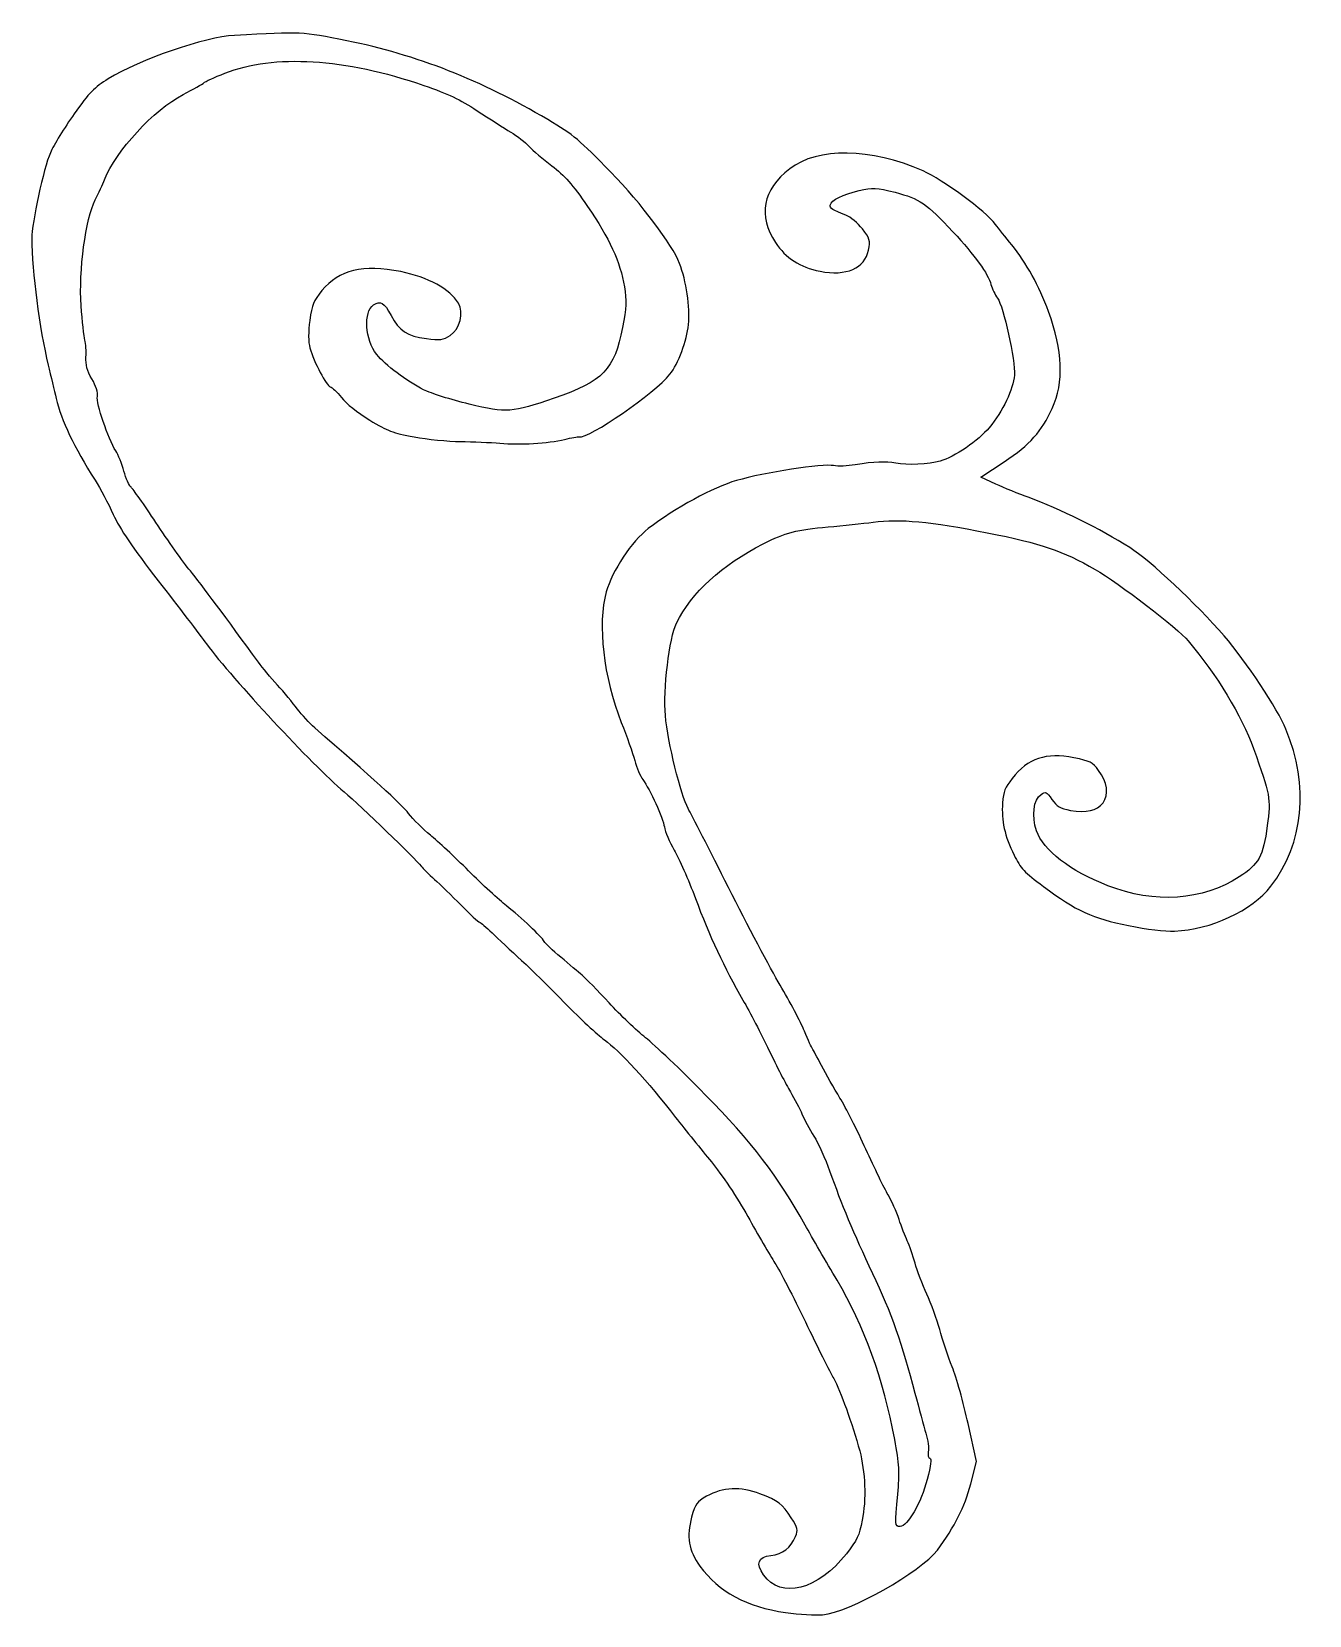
# Model space of a CAD drawing. Header units: centimetres. Extents: x -13.9 to 0, y -13.6 to 3.6.
import ezdxf

# ---------------------------------------------------------------- set-up
doc = ezdxf.new("R2010")
doc.units = ezdxf.units.CM
doc.header["$MEASUREMENT"] = 0
doc.layers.add('Layer 1', color=7, linetype='Continuous')

msp = doc.modelspace()

# ---------------------------------------------------------------- linework, layer by layer
at = {"layer": 'Layer 1'}
msp.add_open_spline([(-13.66218, 2.23995), (-13.62628, 2.32195), (-13.51022, 2.51115), (-13.40427, 2.6604), (-13.40427, 2.6604), (-13.23944, 2.8926), (-13.1861, 2.94746), (-13.03479, 3.04043), (-13.03479, 3.04043), (-12.69105, 3.25164), (-11.98587, 3.49423), (-11.66515, 3.51161), (-11.66515, 3.51161), (-10.93213, 3.55133), (-10.94005, 3.55171), (-10.44896, 3.45324), (-10.44896, 3.45324), (-9.69376, 3.30182), (-8.98558, 3.02381), (-8.27098, 2.59822), (-8.27098, 2.59822), (-7.98363, 2.42709), (-7.92763, 2.38049), (-7.58629, 2.02857), (-7.58629, 2.02857), (-7.24964, 1.68147), (-6.92322, 1.24754), (-6.8417, 1.03876), (-6.8417, 1.03876), (-6.76785, 0.84962), (-6.72676, 0.56791), (-6.74494, 0.37538), (-6.74494, 0.37538), (-6.76095, 0.20577), (-6.85654, -0.05119), (-6.94488, -0.1621), (-6.94488, -0.1621), (-7.10803, -0.36695), (-7.82627, -0.86244), (-7.92987, -0.84162), (-7.92987, -0.84162), (-7.94313, -0.83896), (-8.01383, -0.85089), (-8.08698, -0.86814), (-8.08698, -0.86814), (-8.27117, -0.91156), (-8.56806, -0.92944), (-8.78891, -0.91039), (-8.78891, -0.91039), (-8.89104, -0.90159), (-9.08365, -0.89313), (-9.21692, -0.89159), (-9.21692, -0.89159), (-9.3502, -0.89006), (-9.57636, -0.86725), (-9.7195, -0.84091), (-9.7195, -0.84091), (-9.95505, -0.79757), (-10.00072, -0.78029), (-10.20069, -0.65877), (-10.20069, -0.65877), (-10.3326, -0.57861), (-10.45601, -0.48063), (-10.50696, -0.41561), (-10.50696, -0.41561), (-10.55388, -0.35571), (-10.60809, -0.30352), (-10.62741, -0.29964), (-10.62741, -0.29964), (-10.66729, -0.29163), (-10.80543, -0.02819), (-10.84886, 0.12267), (-10.84886, 0.12267), (-10.86619, 0.1829), (-10.8667, 0.30165), (-10.85013, 0.42012), (-10.85013, 0.42012), (-10.82497, 0.59992), (-10.8133, 0.62852), (-10.7178, 0.74436), (-10.7178, 0.74436), (-10.53032, 0.9718), (-10.27525, 1.03327), (-9.86434, 0.95005), (-9.86434, 0.95005), (-9.56656, 0.88974), (-9.32953, 0.76035), (-9.23925, 0.60881), (-9.23925, 0.60881), (-9.17679, 0.50397), (-9.22157, 0.32958), (-9.32936, 0.25785), (-9.32936, 0.25785), (-9.40041, 0.21057), (-9.44212, 0.20518), (-9.58593, 0.22467), (-9.58593, 0.22467), (-9.80065, 0.25376), (-9.87825, 0.30451), (-9.9688, 0.47502), (-9.9688, 0.47502), (-10.0446, 0.61774), (-10.08218, 0.64034), (-10.15886, 0.58932), (-10.15886, 0.58932), (-10.2708, 0.51484), (-10.25114, 0.21117), (-10.12406, 0.05176), (-10.12406, 0.05176), (-10.03322, -0.0622), (-9.79755, -0.23929), (-9.61674, -0.32948), (-9.61674, -0.32948), (-9.53275, -0.37137), (-9.32036, -0.4387), (-9.122, -0.48631), (-9.122, -0.48631), (-8.71392, -0.58426), (-8.65837, -0.58039), (-8.20135, -0.42216), (-8.20135, -0.42216), (-7.66618, -0.23687), (-7.54816, -0.11483), (-7.4589, 0.34564), (-7.4589, 0.34564), (-7.4181, 0.5561), (-7.41428, 0.63983), (-7.43876, 0.78688), (-7.43876, 0.78688), (-7.48342, 1.0552), (-7.60224, 1.31395), (-7.83861, 1.65765), (-7.83861, 1.65765), (-8.00232, 1.8957), (-8.08872, 1.9938), (-8.22522, 2.09664), (-8.22522, 2.09664), (-8.32191, 2.16948), (-8.4333, 2.26487), (-8.47276, 2.30862), (-8.47276, 2.30862), (-8.51223, 2.35237), (-8.6015, 2.42179), (-8.67116, 2.4629), (-8.67116, 2.4629), (-8.74081, 2.504), (-8.90503, 2.60839), (-9.03608, 2.69486), (-9.03608, 2.69486), (-9.22598, 2.82017), (-9.34355, 2.87597), (-9.61507, 2.96966), (-9.61507, 2.96966), (-10.46697, 3.26363), (-11.24031, 3.31099), (-11.77064, 3.10168), (-11.77064, 3.10168), (-11.88423, 3.05685), (-11.98665, 3.01003), (-11.99824, 2.99763), (-11.99824, 2.99763), (-12.00983, 2.98524), (-12.1114, 2.92772), (-12.22396, 2.86981), (-12.22396, 2.86981), (-12.53984, 2.70729), (-12.95499, 2.25699), (-13.07532, 1.94635), (-13.07532, 1.94635), (-13.09399, 1.89815), (-13.13887, 1.80057), (-13.17506, 1.7295), (-13.17506, 1.7295), (-13.28137, 1.52074), (-13.35608, 0.96218), (-13.32874, 0.58044), (-13.32874, 0.58044), (-13.31687, 0.41479), (-13.29841, 0.24713), (-13.28772, 0.20787), (-13.28772, 0.20787), (-13.27702, 0.16862), (-13.27192, 0.08528), (-13.27639, 0.02269), (-13.27639, 0.02269), (-13.28213, -0.05778), (-13.26329, -0.1268), (-13.21207, -0.21295), (-13.21207, -0.21295), (-13.16789, -0.28725), (-13.14493, -0.36122), (-13.15323, -0.40252), (-13.15323, -0.40252), (-13.16771, -0.47457), (-13.03585, -0.8635), (-12.95319, -0.99259), (-12.95319, -0.99259), (-12.926, -1.03504), (-12.88608, -1.13415), (-12.86447, -1.21282), (-12.86447, -1.21282), (-12.84285, -1.29149), (-12.80831, -1.37004), (-12.7877, -1.38737), (-12.7877, -1.38737), (-12.76709, -1.4047), (-12.6456, -1.57716), (-12.51772, -1.77062), (-12.51772, -1.77062), (-12.38985, -1.96407), (-12.22213, -2.1995), (-12.14502, -2.29379), (-12.14502, -2.29379), (-12.02693, -2.4382), (-11.75012, -2.81003), (-11.40781, -3.28406), (-11.40781, -3.28406), (-11.36566, -3.34243), (-11.2727, -3.45397), (-11.20123, -3.53194), (-11.20123, -3.53194), (-11.12976, -3.60991), (-11.03249, -3.72623), (-10.98508, -3.79043), (-10.98508, -3.79043), (-10.93767, -3.85463), (-10.85298, -3.9469), (-10.79689, -3.99547), (-10.79689, -3.99547), (-10.18572, -4.52464), (-9.85363, -4.82752), (-9.77869, -4.92411), (-9.77869, -4.92411), (-9.72911, -4.98801), (-9.62287, -5.09388), (-9.5426, -5.15937), (-9.5426, -5.15937), (-9.46233, -5.22486), (-9.27588, -5.39886), (-9.12827, -5.54603), (-9.12827, -5.54603), (-8.98066, -5.6932), (-8.79628, -5.8635), (-8.71854, -5.92447), (-8.71854, -5.92447), (-8.55548, -6.05234), (-8.33774, -6.2579), (-8.30889, -6.31119), (-8.30889, -6.31119), (-8.29802, -6.33128), (-8.21638, -6.40875), (-8.12747, -6.48335), (-8.12747, -6.48335), (-8.03855, -6.55795), (-7.93472, -6.64557), (-7.89671, -6.67805), (-7.89671, -6.67805), (-7.85871, -6.71054), (-7.72792, -6.8453), (-7.60605, -6.97753), (-7.60605, -6.97753), (-7.48419, -7.10975), (-7.30583, -7.27981), (-7.20971, -7.35543), (-7.20971, -7.35543), (-7.11358, -7.43105), (-6.82381, -7.70732), (-6.56578, -7.96936), (-6.56578, -7.96936), (-6.06626, -8.47664), (-5.76295, -8.872), (-5.47906, -9.38587), (-5.47906, -9.38587), (-5.40397, -9.52179), (-5.24836, -9.79159), (-5.13328, -9.9854), (-5.13328, -9.9854), (-4.84031, -10.47879), (-4.63019, -11.05864), (-4.50748, -11.71238), (-4.50748, -11.71238), (-4.45935, -11.96876), (-4.45355, -12.07593), (-4.47544, -12.30353), (-4.47544, -12.30353), (-4.50817, -12.64372), (-4.50744, -12.65407), (-4.45069, -12.65453), (-4.45069, -12.65453), (-4.3708, -12.65517), (-4.22145, -12.39609), (-4.1569, -12.14488), (-4.1569, -12.14488), (-4.11681, -11.98887), (-4.10808, -11.91855), (-4.12831, -11.91449), (-4.12831, -11.91449), (-4.14432, -11.91127), (-4.15156, -11.87946), (-4.1444, -11.8438), (-4.1444, -11.8438), (-4.13723, -11.80814), (-4.14934, -11.71767), (-4.17129, -11.64274), (-4.17129, -11.64274), (-4.19325, -11.56782), (-4.2461, -11.372), (-4.28873, -11.20758), (-4.28873, -11.20758), (-4.42494, -10.68229), (-4.54887, -10.3328), (-4.74896, -9.90972), (-4.74896, -9.90972), (-4.96008, -9.46332), (-5.08458, -9.16579), (-5.21425, -8.79779), (-5.21425, -8.79779), (-5.25981, -8.66846), (-5.33645, -8.5001), (-5.38454, -8.42364), (-5.38454, -8.42364), (-5.43264, -8.34718), (-5.49103, -8.2383), (-5.51429, -8.18168), (-5.51429, -8.18168), (-5.53756, -8.12505), (-5.5941, -8.01654), (-5.63994, -7.94053), (-5.63994, -7.94053), (-5.68579, -7.86453), (-5.79031, -7.66168), (-5.87222, -7.48975), (-5.87222, -7.48975), (-5.95412, -7.31783), (-6.08084, -7.07378), (-6.15381, -6.94741), (-6.15381, -6.94741), (-6.35482, -6.59931), (-6.51904, -6.24809), (-6.66945, -5.84459), (-6.66945, -5.84459), (-6.74422, -5.64403), (-6.84771, -5.40832), (-6.89944, -5.32079), (-6.89944, -5.32079), (-6.95118, -5.23326), (-6.99912, -5.1204), (-7.00598, -5.07), (-7.00598, -5.07), (-7.01912, -4.97352), (-7.16065, -4.66364), (-7.24081, -4.55586), (-7.24081, -4.55586), (-7.26676, -4.52096), (-7.30569, -4.42813), (-7.32731, -4.34957), (-7.32731, -4.34957), (-7.34893, -4.27101), (-7.41428, -4.08573), (-7.47253, -3.93783), (-7.47253, -3.93783), (-7.66748, -3.44286), (-7.7331, -2.87398), (-7.63582, -2.52208), (-7.63582, -2.52208), (-7.57347, -2.29654), (-7.35732, -1.97085), (-7.18031, -1.83572), (-7.18031, -1.83572), (-6.8843, -1.60976), (-6.48107, -1.39017), (-6.22314, -1.31447), (-6.22314, -1.31447), (-5.92486, -1.22693), (-5.28865, -1.12941), (-5.17057, -1.15313), (-5.17057, -1.15313), (-5.12571, -1.16215), (-5.02008, -1.15803), (-4.93583, -1.14399), (-4.93583, -1.14399), (-4.72955, -1.10961), (-4.61055, -1.10514), (-4.49566, -1.12745), (-4.49566, -1.12745), (-4.37941, -1.15003), (-4.13455, -1.13844), (-4.01709, -1.10479), (-4.01709, -1.10479), (-3.86184, -1.06032), (-3.59845, -0.88085), (-3.48391, -0.7415), (-3.48391, -0.7415), (-3.3369, -0.56264), (-3.22323, -0.32511), (-3.21107, -0.17137), (-3.21107, -0.17137), (-3.19904, -0.01923), (-3.33011, 0.57777), (-3.39413, 0.66241), (-3.39413, 0.66241), (-3.42061, 0.69742), (-3.45239, 0.76441), (-3.46475, 0.81129), (-3.46475, 0.81129), (-3.49526, 0.92696), (-3.63852, 1.12519), (-3.8768, 1.38145), (-3.8768, 1.38145), (-4.16321, 1.68946), (-4.23814, 1.74069), (-4.50351, 1.80993), (-4.50351, 1.80993), (-4.70872, 1.86347), (-4.74372, 1.86523), (-4.89524, 1.82958), (-4.89524, 1.82958), (-5.07227, 1.78794), (-5.19637, 1.72502), (-5.20713, 1.67148), (-5.20713, 1.67148), (-5.21408, 1.63691), (-5.18313, 1.61677), (-5.03799, 1.56138), (-5.03799, 1.56138), (-4.98761, 1.54215), (-4.90876, 1.47688), (-4.85866, 1.41294), (-4.85866, 1.41294), (-4.77853, 1.31066), (-4.77167, 1.28679), (-4.79254, 1.18293), (-4.79254, 1.18293), (-4.83214, 0.98582), (-5.03519, 0.89767), (-5.3185, 0.95459), (-5.3185, 0.95459), (-5.53703, 0.9985), (-5.68969, 1.09673), (-5.8013, 1.26526), (-5.8013, 1.26526), (-5.99421, 1.55655), (-5.94008, 1.83523), (-5.6461, 2.0644), (-5.6461, 2.0644), (-5.34251, 2.30107), (-4.77053, 2.29225), (-4.20161, 2.04214), (-4.20161, 2.04214), (-3.9896, 1.94893), (-3.52384, 1.60544), (-3.41632, 1.46299), (-3.41632, 1.46299), (-3.3833, 1.41925), (-3.30381, 1.31907), (-3.23967, 1.24037), (-3.23967, 1.24037), (-3.08337, 1.0486), (-2.94183, 0.79159), (-2.8417, 0.51774), (-2.8417, 0.51774), (-2.68476, 0.0885), (-2.67173, -0.24784), (-2.80103, -0.53263), (-2.80103, -0.53263), (-2.91487, -0.7834), (-3.0413, -0.92386), (-3.321, -1.11031), (-3.321, -1.11031), (-3.321, -1.11031), (-3.57432, -1.27917), (-3.57432, -1.27917), (-3.57432, -1.27917), (-3.57432, -1.27917), (-3.41333, -1.35295), (-3.41333, -1.35295), (-3.41333, -1.35295), (-3.32479, -1.39353), (-3.16181, -1.45964), (-3.05115, -1.49987), (-3.05115, -1.49987), (-2.72102, -1.61986), (-2.2798, -1.83889), (-1.95914, -2.04195), (-1.95914, -2.04195), (-1.73765, -2.18221), (-1.24071, -2.64759), (-0.93704, -2.99914), (-0.93704, -2.99914), (-0.70039, -3.27309), (-0.35526, -3.79356), (-0.26712, -4.00939), (-0.26712, -4.00939), (-0.01348, -4.63047), (-0.07271, -5.2472), (-0.43079, -5.71364), (-0.43079, -5.71364), (-0.63209, -5.97584), (-1.08432, -6.18613), (-1.4748, -6.19911), (-1.4748, -6.19911), (-1.58045, -6.20262), (-1.77596, -6.17945), (-1.97344, -6.14001), (-1.97344, -6.14001), (-2.36164, -6.06249), (-2.54186, -5.97968), (-2.89654, -5.71585), (-2.89654, -5.71585), (-3.10292, -5.56233), (-3.14466, -5.51764), (-3.21491, -5.37497), (-3.21491, -5.37497), (-3.31671, -5.16824), (-3.35355, -5.00067), (-3.33889, -4.81103), (-3.33889, -4.81103), (-3.32898, -4.68285), (-3.31468, -4.64623), (-3.23514, -4.54528), (-3.23514, -4.54528), (-3.06268, -4.32638), (-2.86708, -4.26068), (-2.56726, -4.32092), (-2.56726, -4.32092), (-2.38745, -4.35704), (-2.36718, -4.36733), (-2.29856, -4.45721), (-2.29856, -4.45721), (-2.20212, -4.58356), (-2.18341, -4.71977), (-2.25029, -4.80864), (-2.25029, -4.80864), (-2.3146, -4.89407), (-2.4337, -4.92161), (-2.60287, -4.89016), (-2.60287, -4.89016), (-2.72086, -4.86822), (-2.74952, -4.85155), (-2.80424, -4.77302), (-2.80424, -4.77302), (-2.8648, -4.6861), (-2.87077, -4.68329), (-2.92212, -4.71746), (-2.92212, -4.71746), (-3.00391, -4.7719), (-3.02629, -4.95299), (-2.97105, -5.11332), (-2.97105, -5.11332), (-2.89828, -5.32452), (-2.60709, -5.54815), (-2.19648, -5.70817), (-2.19648, -5.70817), (-1.69194, -5.90479), (-1.1695, -5.86962), (-0.77245, -5.6123), (-0.77245, -5.6123), (-0.56117, -5.47538), (-0.51462, -5.38969), (-0.46947, -5.05453), (-0.46947, -5.05453), (-0.43, -4.76165), (-0.43736, -4.72078), (-0.61985, -4.21832), (-0.61985, -4.21832), (-0.74968, -3.8609), (-1.0138, -3.42484), (-1.32568, -3.05305), (-1.32568, -3.05305), (-1.44128, -2.91525), (-2.08154, -2.42394), (-2.33514, -2.27845), (-2.33514, -2.27845), (-2.68965, -2.07505), (-2.91749, -1.99763), (-3.50549, -1.88075), (-3.50549, -1.88075), (-4.12407, -1.75779), (-4.45038, -1.72752), (-4.74259, -1.76598), (-4.74259, -1.76598), (-4.85397, -1.78065), (-5.07254, -1.80351), (-5.22831, -1.8168), (-5.22831, -1.8168), (-5.56943, -1.84589), (-5.69396, -1.87832), (-5.93311, -2.00036), (-5.93311, -2.00036), (-6.38414, -2.23052), (-6.71279, -2.5308), (-6.87568, -2.86156), (-6.87568, -2.86156), (-6.95185, -3.01622), (-7.01991, -3.58993), (-6.99452, -3.8632), (-6.99452, -3.8632), (-6.9675, -4.15388), (-6.82739, -4.72659), (-6.74802, -4.87076), (-6.74802, -4.87076), (-6.71127, -4.93752), (-6.51448, -5.32317), (-6.3107, -5.72776), (-6.3107, -5.72776), (-6.10692, -6.13235), (-5.85506, -6.60801), (-5.751, -6.78476), (-5.751, -6.78476), (-5.64694, -6.96152), (-5.52835, -7.18573), (-5.48746, -7.283), (-5.48746, -7.283), (-5.44657, -7.38027), (-5.40741, -7.46708), (-5.40044, -7.4759), (-5.40044, -7.4759), (-5.39348, -7.48472), (-5.3489, -7.56654), (-5.3014, -7.65772), (-5.3014, -7.65772), (-5.25389, -7.7489), (-5.16436, -7.90693), (-5.10245, -8.00889), (-5.10245, -8.00889), (-5.04054, -8.11085), (-4.91404, -8.36074), (-4.82133, -8.5642), (-4.82133, -8.5642), (-4.72862, -8.76766), (-4.62055, -8.98937), (-4.58118, -9.05689), (-4.58118, -9.05689), (-4.54181, -9.12441), (-4.48805, -9.2447), (-4.46173, -9.32421), (-4.46173, -9.32421), (-4.43541, -9.40371), (-4.39498, -9.50899), (-4.37187, -9.55816), (-4.37187, -9.55816), (-4.34877, -9.60733), (-4.31127, -9.71584), (-4.28854, -9.79928), (-4.28854, -9.79928), (-4.2658, -9.88273), (-4.20849, -10.03391), (-4.16117, -10.13523), (-4.16117, -10.13523), (-4.11385, -10.23654), (-4.05049, -10.4094), (-4.02037, -10.51936), (-4.02037, -10.51936), (-3.99024, -10.62931), (-3.92917, -10.8116), (-3.88466, -10.92444), (-3.88466, -10.92444), (-3.84014, -11.03729), (-3.76257, -11.31397), (-3.71227, -11.5393), (-3.71227, -11.5393), (-3.71227, -11.5393), (-3.62082, -11.94898), (-3.62082, -11.94898), (-3.62082, -11.94898), (-3.62082, -11.94898), (-3.6846, -12.19255), (-3.6846, -12.19255), (-3.6846, -12.19255), (-3.75098, -12.44606), (-3.85573, -12.65369), (-4.04642, -12.90972), (-4.04642, -12.90972), (-4.22379, -13.14787), (-4.9985, -13.58412), (-5.29115, -13.61065), (-5.29115, -13.61065), (-5.36453, -13.6173), (-5.54457, -13.6063), (-5.69125, -13.5862), (-5.69125, -13.5862), (-6.11239, -13.5285), (-6.41737, -13.36343), (-6.62084, -13.08308), (-6.62084, -13.08308), (-6.74115, -12.91732), (-6.76762, -12.75982), (-6.71007, -12.55227), (-6.71007, -12.55227), (-6.66939, -12.40558), (-6.65696, -12.38827), (-6.54802, -12.32668), (-6.54802, -12.32668), (-6.37328, -12.2279), (-6.17749, -12.21862), (-5.96992, -12.2993), (-5.96992, -12.2993), (-5.76793, -12.3778), (-5.72968, -12.40728), (-5.62934, -12.56185), (-5.62934, -12.56185), (-5.56081, -12.6674), (-5.55494, -12.69355), (-5.58415, -12.76316), (-5.58415, -12.76316), (-5.63548, -12.88545), (-5.72351, -12.95314), (-5.85015, -12.96768), (-5.85015, -12.96768), (-5.99061, -12.98382), (-6.01715, -13.05442), (-5.92985, -13.17972), (-5.92985, -13.17972), (-5.74438, -13.44593), (-5.33845, -13.34191), (-5.03283, -12.94986), (-5.03283, -12.94986), (-4.91466, -12.79828), (-4.89426, -12.75528), (-4.86033, -12.5864), (-4.86033, -12.5864), (-4.81656, -12.36855), (-4.82821, -12.05429), (-4.88824, -11.83356), (-4.88824, -11.83356), (-4.96752, -11.54208), (-5.09865, -11.17753), (-5.16981, -11.05076), (-5.16981, -11.05076), (-5.20972, -10.97968), (-5.34792, -10.70229), (-5.47694, -10.43433), (-5.47694, -10.43433), (-5.60595, -10.16637), (-5.75454, -9.87995), (-5.80714, -9.79782), (-5.80714, -9.79782), (-5.85974, -9.7157), (-5.99207, -9.48855), (-6.10122, -9.29304), (-6.10122, -9.29304), (-6.21151, -9.09551), (-6.38656, -8.83296), (-6.49525, -8.7021), (-6.49525, -8.7021), (-6.60281, -8.57258), (-6.77769, -8.355), (-6.88387, -8.21858), (-6.88387, -8.21858), (-7.1869, -7.82925), (-7.49601, -7.4922), (-7.65503, -7.37772), (-7.65503, -7.37772), (-7.73525, -7.31997), (-7.92342, -7.14583), (-8.07318, -6.99075), (-8.07318, -6.99075), (-8.22294, -6.83566), (-8.43888, -6.62321), (-8.55306, -6.51864), (-8.55306, -6.51864), (-8.66723, -6.41406), (-8.81189, -6.27874), (-8.87452, -6.21791), (-8.87452, -6.21791), (-8.93715, -6.15709), (-8.99844, -6.10531), (-9.01073, -6.10284), (-9.01073, -6.10284), (-9.02301, -6.10037), (-9.11237, -6.01732), (-9.20931, -5.91829), (-9.20931, -5.91829), (-9.30625, -5.81926), (-9.43599, -5.69325), (-9.49763, -5.63827), (-9.49763, -5.63827), (-9.55926, -5.5833), (-9.62431, -5.51919), (-9.64218, -5.49581), (-9.64218, -5.49581), (-9.70418, -5.41469), (-10.29266, -4.84772), (-10.47838, -4.69016), (-10.47838, -4.69016), (-10.82582, -4.39542), (-11.68212, -3.47426), (-11.97063, -3.08489), (-11.97063, -3.08489), (-12.04437, -2.98537), (-12.27956, -2.67785), (-12.49327, -2.40153), (-12.49327, -2.40153), (-12.76694, -2.04768), (-12.91102, -1.83519), (-12.98051, -1.68293), (-12.98051, -1.68293), (-13.03478, -1.56403), (-13.12325, -1.39717), (-13.1771, -1.31213), (-13.1771, -1.31213), (-13.40868, -0.94647), (-13.54171, -0.66649), (-13.59912, -0.42392), (-13.59912, -0.42392), (-13.6184, -0.34243), (-13.65745, -0.18), (-13.68588, -0.06296), (-13.68588, -0.06296), (-13.78052, 0.32655), (-13.86195, 0.95312), (-13.86416, 1.30872), (-13.86416, 1.30872), (-13.86519, 1.4744), (-13.73543, 2.07265), (-13.66218, 2.23995)], degree=3, knots=[0, 0, 0, 0, 0.00487805, 0.00487805, 0.00487805, 0.00487805, 0.0097561, 0.0097561, 0.0097561, 0.0097561, 0.01463415, 0.01463415, 0.01463415, 0.01463415, 0.0195122, 0.0195122, 0.0195122, 0.0195122, 0.02439024, 0.02439024, 0.02439024, 0.02439024, 0.02926829, 0.02926829, 0.02926829, 0.02926829, 0.03414634, 0.03414634, 0.03414634, 0.03414634, 0.03902439, 0.03902439, 0.03902439, 0.03902439, 0.04390244, 0.04390244, 0.04390244, 0.04390244, 0.04878049, 0.04878049, 0.04878049, 0.04878049, 0.05365854, 0.05365854, 0.05365854, 0.05365854, 0.05853659, 0.05853659, 0.05853659, 0.05853659, 0.06341463, 0.06341463, 0.06341463, 0.06341463, 0.06829268, 0.06829268, 0.06829268, 0.06829268, 0.07317073, 0.07317073, 0.07317073, 0.07317073, 0.07804878, 0.07804878, 0.07804878, 0.07804878, 0.08292683, 0.08292683, 0.08292683, 0.08292683, 0.08780488, 0.08780488, 0.08780488, 0.08780488, 0.09268293, 0.09268293, 0.09268293, 0.09268293, 0.09756098, 0.09756098, 0.09756098, 0.09756098, 0.10243902, 0.10243902, 0.10243902, 0.10243902, 0.10731707, 0.10731707, 0.10731707, 0.10731707, 0.11219512, 0.11219512, 0.11219512, 0.11219512, 0.11707317, 0.11707317, 0.11707317, 0.11707317, 0.12195122, 0.12195122, 0.12195122, 0.12195122, 0.12682927, 0.12682927, 0.12682927, 0.12682927, 0.13170732, 0.13170732, 0.13170732, 0.13170732, 0.13658537, 0.13658537, 0.13658537, 0.13658537, 0.14146341, 0.14146341, 0.14146341, 0.14146341, 0.14634146, 0.14634146, 0.14634146, 0.14634146, 0.15121951, 0.15121951, 0.15121951, 0.15121951, 0.15609756, 0.15609756, 0.15609756, 0.15609756, 0.16097561, 0.16097561, 0.16097561, 0.16097561, 0.16585366, 0.16585366, 0.16585366, 0.16585366, 0.17073171, 0.17073171, 0.17073171, 0.17073171, 0.17560976, 0.17560976, 0.17560976, 0.17560976, 0.1804878, 0.1804878, 0.1804878, 0.1804878, 0.18536585, 0.18536585, 0.18536585, 0.18536585, 0.1902439, 0.1902439, 0.1902439, 0.1902439, 0.19512195, 0.19512195, 0.19512195, 0.19512195, 0.2, 0.2, 0.2, 0.2, 0.20487805, 0.20487805, 0.20487805, 0.20487805, 0.2097561, 0.2097561, 0.2097561, 0.2097561, 0.21463415, 0.21463415, 0.21463415, 0.21463415, 0.2195122, 0.2195122, 0.2195122, 0.2195122, 0.22439024, 0.22439024, 0.22439024, 0.22439024, 0.22926829, 0.22926829, 0.22926829, 0.22926829, 0.23414634, 0.23414634, 0.23414634, 0.23414634, 0.23902439, 0.23902439, 0.23902439, 0.23902439, 0.24390244, 0.24390244, 0.24390244, 0.24390244, 0.24878049, 0.24878049, 0.24878049, 0.24878049, 0.25365854, 0.25365854, 0.25365854, 0.25365854, 0.25853659, 0.25853659, 0.25853659, 0.25853659, 0.26341463, 0.26341463, 0.26341463, 0.26341463, 0.26829268, 0.26829268, 0.26829268, 0.26829268, 0.27317073, 0.27317073, 0.27317073, 0.27317073, 0.27804878, 0.27804878, 0.27804878, 0.27804878, 0.28292683, 0.28292683, 0.28292683, 0.28292683, 0.28780488, 0.28780488, 0.28780488, 0.28780488, 0.29268293, 0.29268293, 0.29268293, 0.29268293, 0.29756098, 0.29756098, 0.29756098, 0.29756098, 0.30243902, 0.30243902, 0.30243902, 0.30243902, 0.30731707, 0.30731707, 0.30731707, 0.30731707, 0.31219512, 0.31219512, 0.31219512, 0.31219512, 0.31707317, 0.31707317, 0.31707317, 0.31707317, 0.32195122, 0.32195122, 0.32195122, 0.32195122, 0.32682927, 0.32682927, 0.32682927, 0.32682927, 0.33170732, 0.33170732, 0.33170732, 0.33170732, 0.33658537, 0.33658537, 0.33658537, 0.33658537, 0.34146341, 0.34146341, 0.34146341, 0.34146341, 0.34634146, 0.34634146, 0.34634146, 0.34634146, 0.35121951, 0.35121951, 0.35121951, 0.35121951, 0.35609756, 0.35609756, 0.35609756, 0.35609756, 0.36097561, 0.36097561, 0.36097561, 0.36097561, 0.36585366, 0.36585366, 0.36585366, 0.36585366, 0.37073171, 0.37073171, 0.37073171, 0.37073171, 0.37560976, 0.37560976, 0.37560976, 0.37560976, 0.3804878, 0.3804878, 0.3804878, 0.3804878, 0.38536585, 0.38536585, 0.38536585, 0.38536585, 0.3902439, 0.3902439, 0.3902439, 0.3902439, 0.39512195, 0.39512195, 0.39512195, 0.39512195, 0.4, 0.4, 0.4, 0.4, 0.40487805, 0.40487805, 0.40487805, 0.40487805, 0.4097561, 0.4097561, 0.4097561, 0.4097561, 0.41463415, 0.41463415, 0.41463415, 0.41463415, 0.4195122, 0.4195122, 0.4195122, 0.4195122, 0.42439024, 0.42439024, 0.42439024, 0.42439024, 0.42926829, 0.42926829, 0.42926829, 0.42926829, 0.43414634, 0.43414634, 0.43414634, 0.43414634, 0.43902439, 0.43902439, 0.43902439, 0.43902439, 0.44390244, 0.44390244, 0.44390244, 0.44390244, 0.44878049, 0.44878049, 0.44878049, 0.44878049, 0.45365854, 0.45365854, 0.45365854, 0.45365854, 0.45853659, 0.45853659, 0.45853659, 0.45853659, 0.46341463, 0.46341463, 0.46341463, 0.46341463, 0.46829268, 0.46829268, 0.46829268, 0.46829268, 0.47317073, 0.47317073, 0.47317073, 0.47317073, 0.47804878, 0.47804878, 0.47804878, 0.47804878, 0.48292683, 0.48292683, 0.48292683, 0.48292683, 0.48780488, 0.48780488, 0.48780488, 0.48780488, 0.49268293, 0.49268293, 0.49268293, 0.49268293, 0.49756098, 0.49756098, 0.49756098, 0.49756098, 0.50243902, 0.50243902, 0.50243902, 0.50243902, 0.50731707, 0.50731707, 0.50731707, 0.50731707, 0.51219512, 0.51219512, 0.51219512, 0.51219512, 0.51707317, 0.51707317, 0.51707317, 0.51707317, 0.52195122, 0.52195122, 0.52195122, 0.52195122, 0.52682927, 0.52682927, 0.52682927, 0.52682927, 0.53170732, 0.53170732, 0.53170732, 0.53170732, 0.53658537, 0.53658537, 0.53658537, 0.53658537, 0.54146341, 0.54146341, 0.54146341, 0.54146341, 0.54634146, 0.54634146, 0.54634146, 0.54634146, 0.55121951, 0.55121951, 0.55121951, 0.55121951, 0.55609756, 0.55609756, 0.55609756, 0.55609756, 0.56097561, 0.56097561, 0.56097561, 0.56097561, 0.56585366, 0.56585366, 0.56585366, 0.56585366, 0.57073171, 0.57073171, 0.57073171, 0.57073171, 0.57560976, 0.57560976, 0.57560976, 0.57560976, 0.5804878, 0.5804878, 0.5804878, 0.5804878, 0.58536585, 0.58536585, 0.58536585, 0.58536585, 0.5902439, 0.5902439, 0.5902439, 0.5902439, 0.59512195, 0.59512195, 0.59512195, 0.59512195, 0.6, 0.6, 0.6, 0.6, 0.60487805, 0.60487805, 0.60487805, 0.60487805, 0.6097561, 0.6097561, 0.6097561, 0.6097561, 0.61463415, 0.61463415, 0.61463415, 0.61463415, 0.6195122, 0.6195122, 0.6195122, 0.6195122, 0.62439024, 0.62439024, 0.62439024, 0.62439024, 0.62926829, 0.62926829, 0.62926829, 0.62926829, 0.63414634, 0.63414634, 0.63414634, 0.63414634, 0.63902439, 0.63902439, 0.63902439, 0.63902439, 0.64390244, 0.64390244, 0.64390244, 0.64390244, 0.64878049, 0.64878049, 0.64878049, 0.64878049, 0.65365854, 0.65365854, 0.65365854, 0.65365854, 0.65853659, 0.65853659, 0.65853659, 0.65853659, 0.66341463, 0.66341463, 0.66341463, 0.66341463, 0.66829268, 0.66829268, 0.66829268, 0.66829268, 0.67317073, 0.67317073, 0.67317073, 0.67317073, 0.67804878, 0.67804878, 0.67804878, 0.67804878, 0.68292683, 0.68292683, 0.68292683, 0.68292683, 0.68780488, 0.68780488, 0.68780488, 0.68780488, 0.69268293, 0.69268293, 0.69268293, 0.69268293, 0.69756098, 0.69756098, 0.69756098, 0.69756098, 0.70243902, 0.70243902, 0.70243902, 0.70243902, 0.70731707, 0.70731707, 0.70731707, 0.70731707, 0.71219512, 0.71219512, 0.71219512, 0.71219512, 0.71707317, 0.71707317, 0.71707317, 0.71707317, 0.72195122, 0.72195122, 0.72195122, 0.72195122, 0.72682927, 0.72682927, 0.72682927, 0.72682927, 0.73170732, 0.73170732, 0.73170732, 0.73170732, 0.73658537, 0.73658537, 0.73658537, 0.73658537, 0.74146341, 0.74146341, 0.74146341, 0.74146341, 0.74634146, 0.74634146, 0.74634146, 0.74634146, 0.75121951, 0.75121951, 0.75121951, 0.75121951, 0.75609756, 0.75609756, 0.75609756, 0.75609756, 0.76097561, 0.76097561, 0.76097561, 0.76097561, 0.76585366, 0.76585366, 0.76585366, 0.76585366, 0.77073171, 0.77073171, 0.77073171, 0.77073171, 0.77560976, 0.77560976, 0.77560976, 0.77560976, 0.7804878, 0.7804878, 0.7804878, 0.7804878, 0.78536585, 0.78536585, 0.78536585, 0.78536585, 0.7902439, 0.7902439, 0.7902439, 0.7902439, 0.79512195, 0.79512195, 0.79512195, 0.79512195, 0.8, 0.8, 0.8, 0.8, 0.80487805, 0.80487805, 0.80487805, 0.80487805, 0.8097561, 0.8097561, 0.8097561, 0.8097561, 0.81463415, 0.81463415, 0.81463415, 0.81463415, 0.8195122, 0.8195122, 0.8195122, 0.8195122, 0.82439024, 0.82439024, 0.82439024, 0.82439024, 0.82926829, 0.82926829, 0.82926829, 0.82926829, 0.83414634, 0.83414634, 0.83414634, 0.83414634, 0.83902439, 0.83902439, 0.83902439, 0.83902439, 0.84390244, 0.84390244, 0.84390244, 0.84390244, 0.84878049, 0.84878049, 0.84878049, 0.84878049, 0.85365854, 0.85365854, 0.85365854, 0.85365854, 0.85853659, 0.85853659, 0.85853659, 0.85853659, 0.86341463, 0.86341463, 0.86341463, 0.86341463, 0.86829268, 0.86829268, 0.86829268, 0.86829268, 0.87317073, 0.87317073, 0.87317073, 0.87317073, 0.87804878, 0.87804878, 0.87804878, 0.87804878, 0.88292683, 0.88292683, 0.88292683, 0.88292683, 0.88780488, 0.88780488, 0.88780488, 0.88780488, 0.89268293, 0.89268293, 0.89268293, 0.89268293, 0.89756098, 0.89756098, 0.89756098, 0.89756098, 0.90243902, 0.90243902, 0.90243902, 0.90243902, 0.90731707, 0.90731707, 0.90731707, 0.90731707, 0.91219512, 0.91219512, 0.91219512, 0.91219512, 0.91707317, 0.91707317, 0.91707317, 0.91707317, 0.92195122, 0.92195122, 0.92195122, 0.92195122, 0.92682927, 0.92682927, 0.92682927, 0.92682927, 0.93170732, 0.93170732, 0.93170732, 0.93170732, 0.93658537, 0.93658537, 0.93658537, 0.93658537, 0.94146341, 0.94146341, 0.94146341, 0.94146341, 0.94634146, 0.94634146, 0.94634146, 0.94634146, 0.95121951, 0.95121951, 0.95121951, 0.95121951, 0.95609756, 0.95609756, 0.95609756, 0.95609756, 0.96097561, 0.96097561, 0.96097561, 0.96097561, 0.96585366, 0.96585366, 0.96585366, 0.96585366, 0.97073171, 0.97073171, 0.97073171, 0.97073171, 0.97560976, 0.97560976, 0.97560976, 0.97560976, 0.9804878, 0.9804878, 0.9804878, 0.9804878, 0.98536585, 0.98536585, 0.98536585, 0.98536585, 0.9902439, 0.9902439, 0.9902439, 0.9902439, 1, 1, 1, 1], dxfattribs=at)

doc.saveas('drawing.dxf')
